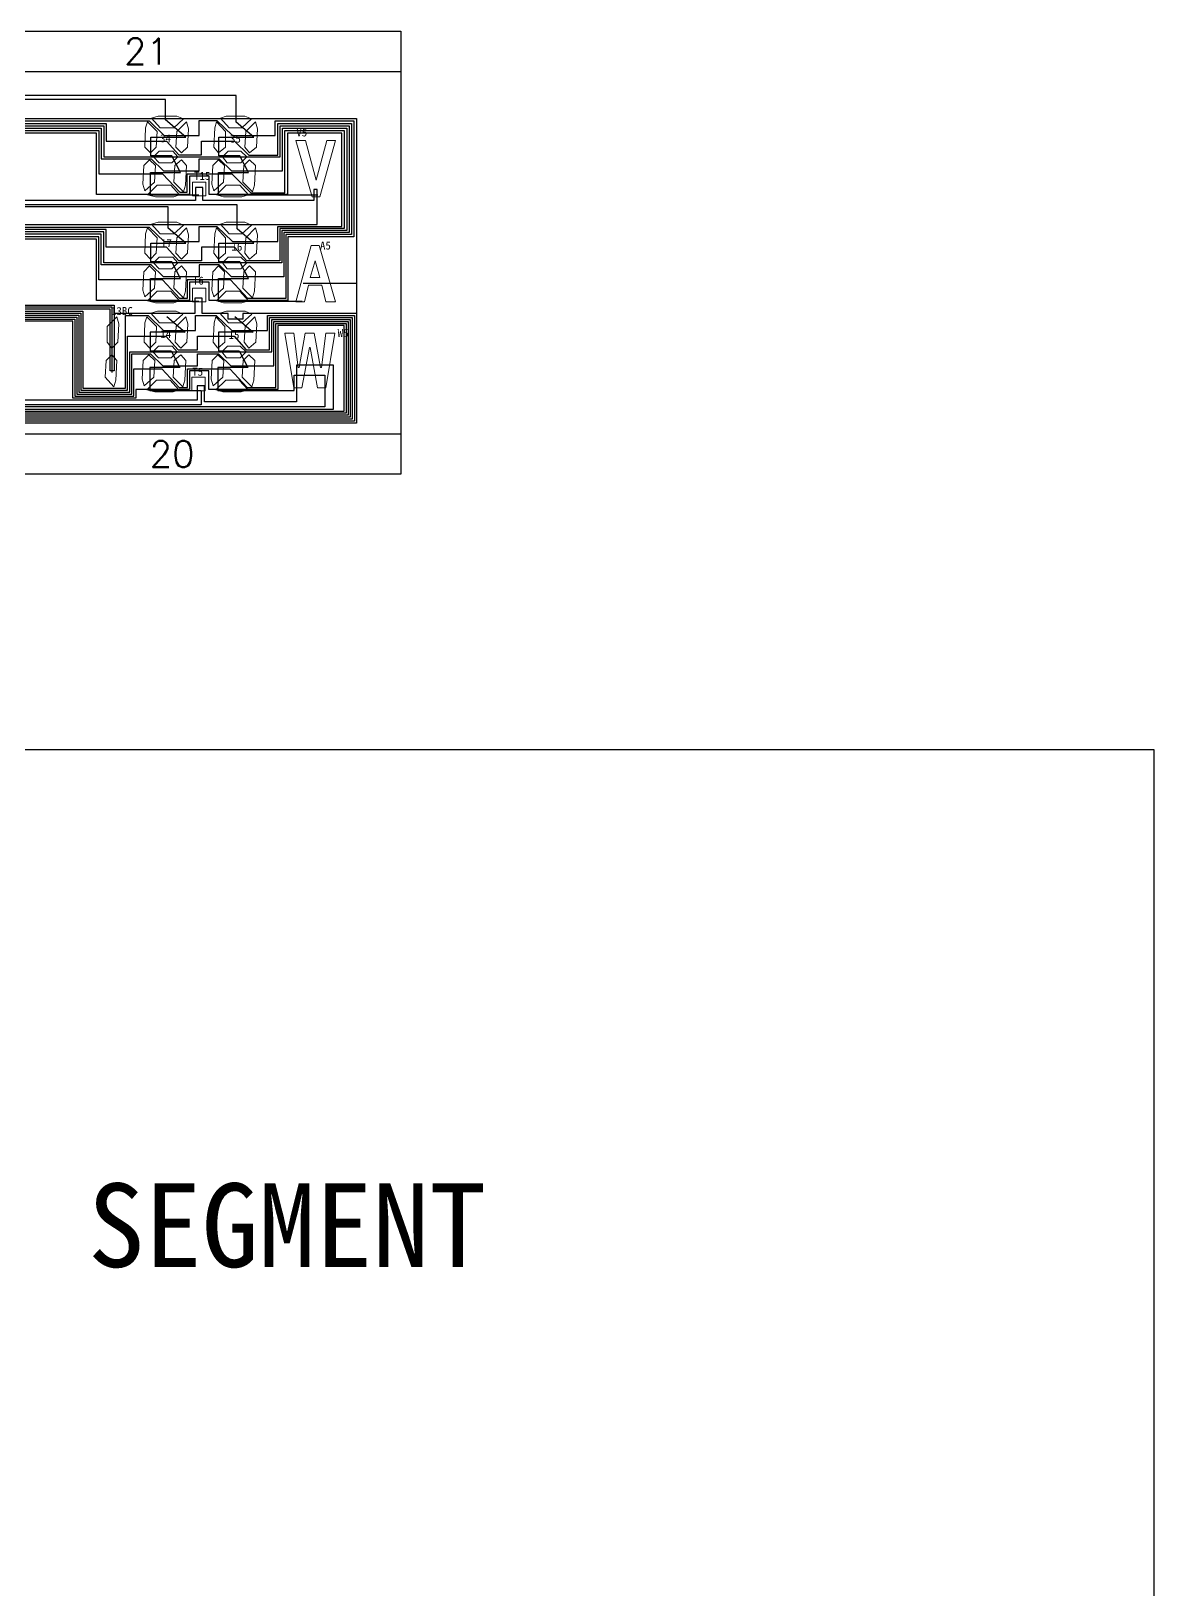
# Model space of a CAD drawing. Header units: millimetres. Extents: x 3718 to 70963, y 572 to 15149.
# Drawn here: x 4191 to 4246.7, y 651.9 to 729.3 of the extents above; entities that cross this region are included whole.
import ezdxf
from ezdxf.enums import TextEntityAlignment as Align

# ---------------------------------------------------------------- set-up
doc = ezdxf.new("R2010")
doc.units = ezdxf.units.MM
doc.header["$LTSCALE"] = 3
for name, color, linetype in [('COM', 1, 'Continuous'), ('DWG', 7, 'Continuous'), ('SEG', 3, 'Continuous'), ('TEXT', 40, 'Continuous')]:
    doc.layers.add(name, color=color, linetype=linetype)
doc.styles.add('romans', font='romans.shx')
doc.styles.add('黑体', font='SIMHEI.TTF')

msp = doc.modelspace()

# ---------------------------------------------------------------- linework, layer by layer
at = {"linetype": 'ByBlock'}
msp.add_lwpolyline([(4246.716, 574.488), (4080.741, 574.488), (4080.741, 693.634), (4246.716, 693.634)], close=True, dxfattribs=at)
at = {"layer": 'COM', "color": 5}
for points in [[(4120.117, 724.965), (4207.105, 724.965), (4207.105, 709.839), (4185.949, 709.839), (4185.949, 707.503)], [(4207.105, 715.279), (4201.47, 715.279), (4201.47, 715.003), (4200.746, 715.003), (4200.746, 715.279), (4199.445, 715.279), (4199.445, 716.04), (4199.082, 716.04), (4199.082, 715.279), (4195.071, 715.279)], [(4207.105, 716.773), (4204.47, 716.773)], [(4186.415, 715.697), (4195.071, 715.697), (4195.071, 712.435), (4194.871, 712.435), (4194.871, 715.501), (4181.947, 715.501)]]:
    msp.add_lwpolyline(points, dxfattribs=at)
at = {"layer": 'COM', "color": 150}
for points in [[(4183.393, 724.845), (4196.817, 724.845), (4197.566, 724.123), (4199.295, 724.123), (4199.295, 724.865), (4200.177, 724.865), (4200.947, 724.123), (4203.08, 724.123), (4203.08, 724.845), (4206.985, 724.845), (4206.985, 719.097), (4203.706, 719.097), (4203.706, 715.933), (4199.792, 715.933), (4199.792, 716.834), (4198.814, 716.834), (4198.814, 715.933), (4194.198, 715.933), (4194.198, 718.977), (4183.993, 718.977)], [(4183.342, 715.401), (4193.517, 715.401), (4193.517, 711.574), (4195.646, 711.574), (4195.646, 715.179), (4196.765, 715.179), (4197.534, 714.436), (4199.111, 714.436), (4199.111, 715.179), (4200.145, 715.179), (4200.915, 714.436), (4202.699, 714.436), (4202.699, 715.179), (4207.005, 715.179), (4207.005, 709.939), (4183.409, 709.939)]]:
    msp.add_lwpolyline(points, dxfattribs=at)
at = {"layer": 'COM', "color": 8}
for points in [[(4183.513, 724.725), (4194.678, 724.725), (4194.678, 723.84), (4197.679, 723.84), (4198.29, 723.168), (4199.415, 723.168), (4199.415, 723.84), (4201.053, 723.84), (4201.758, 723.153), (4203.2, 723.153), (4203.2, 724.725), (4206.865, 724.725), (4206.865, 719.197), (4203.606, 719.197), (4203.606, 716.033), (4201.716, 716.033), (4200.858, 716.954), (4198.694, 716.954), (4198.694, 716.033), (4198.335, 716.033), (4197.477, 716.954), (4194.318, 716.954), (4194.318, 719.097), (4183.873, 719.097)], [(4183.442, 715.301), (4193.417, 715.301), (4193.417, 711.474), (4195.746, 711.474), (4195.746, 714.154), (4197.647, 714.154), (4198.258, 713.482), (4199.211, 713.482), (4199.211, 714.154), (4201.028, 714.154), (4201.639, 713.482), (4202.799, 713.482), (4202.799, 715.079), (4206.905, 715.079), (4206.905, 710.039), (4180.869, 710.039)]]:
    msp.add_lwpolyline(points, dxfattribs=at)
at = {"layer": 'COM', "color": 11}
for points in [[(4183.633, 724.605), (4194.558, 724.605), (4194.558, 723.068), (4203.32, 723.068), (4203.32, 724.605), (4206.745, 724.605), (4206.745, 719.297), (4203.506, 719.297), (4203.506, 717.101), (4200.906, 717.101), (4200.298, 717.7), (4199.298, 717.7), (4199.298, 717.101), (4197.525, 717.101), (4196.917, 717.7), (4194.438, 717.7), (4194.438, 719.217), (4183.753, 719.217)], [(4183.542, 715.201), (4193.317, 715.201), (4193.317, 711.374), (4195.846, 711.374), (4195.846, 713.382), (4202.899, 713.382), (4202.899, 714.979), (4206.805, 714.979), (4206.805, 710.139), (4178.329, 710.139)]]:
    msp.add_lwpolyline(points, dxfattribs=at)
at = {"layer": 'COM', "color": 4}
for points in [[(4183.393, 719.577), (4196.817, 719.577), (4197.566, 718.855), (4199.295, 718.855), (4199.295, 719.597), (4200.177, 719.597), (4200.947, 718.855), (4203.206, 718.855), (4203.206, 719.597), (4206.385, 719.597), (4206.385, 724.245), (4203.68, 724.245), (4203.68, 721.2), (4199.792, 721.2), (4199.792, 722.102), (4198.814, 722.102), (4198.814, 721.2), (4194.198, 721.2), (4194.198, 724.245), (4183.993, 724.245)], [(4170.709, 710.439), (4206.505, 710.439), (4206.505, 714.679), (4203.199, 714.679), (4203.199, 711.514), (4199.774, 711.514), (4199.774, 712.436), (4198.821, 712.436), (4198.821, 711.514), (4196.146, 711.514), (4196.146, 711.074), (4193.017, 711.074), (4193.017, 714.901), (4183.842, 714.901)]]:
    msp.add_lwpolyline(points, dxfattribs=at)
at = {"layer": 'COM', "color": 6}
for points in [[(4183.873, 724.365), (4194.318, 724.365), (4194.318, 722.222), (4197.477, 722.222), (4198.335, 721.3), (4198.694, 721.3), (4198.694, 722.222), (4200.918, 722.222), (4201.859, 721.271), (4203.56, 721.271), (4203.56, 724.365), (4206.505, 724.365), (4206.505, 719.497), (4203.306, 719.497), (4203.306, 717.9), (4201.671, 717.9), (4201.06, 718.572), (4199.415, 718.572), (4199.415, 717.9), (4198.29, 717.9), (4197.679, 718.572), (4194.678, 718.572), (4194.678, 719.457), (4183.513, 719.457)], [(4183.742, 715.001), (4193.117, 715.001), (4193.117, 711.174), (4196.046, 711.174), (4196.046, 712.536), (4197.446, 712.536), (4198.303, 711.614), (4198.721, 711.614), (4198.721, 712.536), (4200.826, 712.536), (4201.684, 711.614), (4203.099, 711.614), (4203.099, 714.779), (4206.605, 714.779), (4206.605, 710.339), (4173.249, 710.339)]]:
    msp.add_lwpolyline(points, dxfattribs=at)
at = {"layer": 'COM', "color": 2}
for points in [[(4183.753, 724.485), (4194.438, 724.485), (4194.438, 722.968), (4196.917, 722.968), (4197.525, 722.369), (4199.298, 722.369), (4199.298, 722.968), (4200.298, 722.968), (4200.906, 722.369), (4203.44, 722.369), (4203.44, 724.485), (4206.625, 724.485), (4206.625, 719.397), (4203.406, 719.397), (4203.406, 717.8), (4194.558, 717.8), (4194.558, 719.337), (4183.633, 719.337)], [(4183.642, 715.101), (4193.217, 715.101), (4193.217, 711.274), (4195.946, 711.274), (4195.946, 713.282), (4196.885, 713.282), (4197.493, 712.683), (4199.221, 712.683), (4199.221, 713.282), (4200.266, 713.282), (4200.874, 712.683), (4202.999, 712.683), (4202.999, 714.879), (4206.705, 714.879), (4206.705, 710.239), (4175.789, 710.239)]]:
    msp.add_lwpolyline(points, dxfattribs=at)
at = {"layer": 'COM'}
for points in [[(4117.746, 719.697), (4205.162, 719.697), (4205.162, 721.447), (4204.991, 721.447), (4204.991, 720.9), (4199.474, 720.9), (4199.474, 721.534), (4199.118, 721.534), (4199.118, 720.9), (4185.917, 720.9)], [(4168.169, 710.539), (4205.968, 710.539), (4205.968, 712.716), (4204.132, 712.716), (4204.132, 710.903), (4199.559, 710.903), (4199.559, 711.697), (4199.203, 711.697), (4199.203, 710.974), (4186.337, 710.974)]]:
    msp.add_lwpolyline(points, dxfattribs=at)
at = {"layer": 'DWG'}
msp.add_lwpolyline([(4209.319, 707.303), (4114.319, 707.303), (4114.319, 729.303), (4209.319, 729.303)], close=True, dxfattribs=at)
for points in [[(4114.319, 727.303), (4209.319, 727.303)], [(4114.319, 709.303), (4209.319, 709.303)]]:
    msp.add_lwpolyline(points, dxfattribs=at)
at = {"layer": 'DWG', "lineweight": 0}
for points in [[(4196.735, 724.797), (4196.639, 724.508), (4196.591, 723.543), (4196.88, 723.254), (4197.169, 723.543), (4197.218, 724.315)], [(4197.362, 724.508), (4196.928, 724.99), (4197.266, 725.087), (4198.182, 725.087), (4198.52, 724.942), (4198.037, 724.508)], [(4198.664, 724.797), (4198.182, 724.315), (4198.134, 723.543), (4198.423, 723.254), (4198.713, 723.543), (4198.761, 724.46)], [(4200.164, 724.797), (4200.068, 724.508), (4200.02, 723.543), (4200.261, 723.254), (4200.598, 723.543), (4200.598, 724.315)], [(4201.418, 724.508), (4200.791, 724.508), (4200.357, 724.99), (4200.647, 725.087), (4201.563, 725.087), (4201.9, 724.942)], [(4202.093, 724.797), (4201.611, 724.315), (4201.563, 723.543), (4201.804, 723.254), (4202.142, 723.543), (4202.19, 724.46)], [(4205.636, 723.881), (4205.106, 721.904), (4204.576, 723.881), (4204.093, 723.881), (4204.913, 721.084), (4205.299, 721.084), (4206.07, 723.881)], [(4197.314, 723.351), (4197.989, 723.351), (4198.23, 723.061), (4197.941, 722.772), (4197.314, 722.772), (4197.025, 723.061)], [(4200.743, 723.351), (4201.37, 723.351), (4201.659, 723.061), (4201.37, 722.772), (4200.695, 722.772), (4200.454, 723.061)], [(4196.494, 721.711), (4196.591, 721.373), (4197.073, 721.807), (4197.121, 722.627), (4196.832, 722.917), (4196.543, 722.627)], [(4198.616, 721.663), (4198.664, 722.627), (4198.423, 722.917), (4198.086, 722.627), (4198.037, 721.807), (4198.52, 721.325)], [(4199.923, 721.711), (4200.02, 721.373), (4200.502, 721.807), (4200.55, 722.627), (4200.261, 722.917), (4199.971, 722.627)], [(4201.466, 721.807), (4201.949, 721.325), (4202.045, 721.663), (4202.093, 722.627), (4201.804, 722.917), (4201.515, 722.627)], [(4197.218, 721.663), (4196.735, 721.18), (4197.121, 721.084), (4198.037, 721.084), (4198.327, 721.18), (4197.893, 721.663)], [(4199.634, 721.132), (4199.634, 721.807), (4198.959, 721.807), (4198.959, 721.132)], [(4201.322, 721.663), (4200.647, 721.663), (4200.164, 721.18), (4200.502, 721.084), (4201.418, 721.084), (4201.756, 721.18)], [(4196.735, 719.529), (4196.639, 719.24), (4196.591, 718.276), (4196.88, 717.986), (4197.169, 718.276), (4197.218, 719.047)], [(4197.362, 719.24), (4196.928, 719.722), (4197.266, 719.819), (4198.182, 719.819), (4198.52, 719.674), (4198.037, 719.24)], [(4198.664, 719.529), (4198.182, 719.047), (4198.134, 718.276), (4198.423, 717.986), (4198.713, 718.276), (4198.761, 719.192)], [(4200.164, 719.529), (4200.068, 719.24), (4200.02, 718.276), (4200.261, 717.986), (4200.598, 718.276), (4200.598, 719.047)], [(4201.418, 719.24), (4200.791, 719.24), (4200.357, 719.722), (4200.647, 719.819), (4201.563, 719.819), (4201.9, 719.674)], [(4202.093, 719.529), (4201.611, 719.047), (4201.563, 718.276), (4201.804, 717.986), (4202.142, 718.276), (4202.19, 719.192)], [(4205.251, 718.666), (4204.865, 718.666), (4204.093, 715.869), (4204.527, 715.869), (4204.72, 716.689), (4205.395, 716.689), (4205.588, 715.869), (4206.07, 715.869)], [(4196.494, 716.443), (4196.591, 716.106), (4197.073, 716.54), (4197.121, 717.359), (4196.832, 717.649), (4196.543, 717.359)], [(4197.314, 718.083), (4197.989, 718.083), (4198.23, 717.793), (4197.941, 717.504), (4197.314, 717.504), (4197.025, 717.793)], [(4198.616, 716.395), (4198.664, 717.359), (4198.423, 717.649), (4198.086, 717.359), (4198.037, 716.54), (4198.52, 716.057)], [(4199.923, 716.443), (4200.02, 716.106), (4200.502, 716.54), (4200.55, 717.359), (4200.261, 717.649), (4199.971, 717.359)], [(4200.743, 718.083), (4201.37, 718.083), (4201.659, 717.793), (4201.37, 717.504), (4200.695, 717.504), (4200.454, 717.793)], [(4201.466, 716.54), (4201.949, 716.057), (4202.045, 716.395), (4202.093, 717.359), (4201.804, 717.649), (4201.515, 717.359)], [(4204.817, 717.074), (4205.058, 717.894), (4205.299, 717.074)], [(4197.218, 716.395), (4196.735, 715.913), (4197.121, 715.816), (4198.037, 715.816), (4198.327, 715.913), (4197.893, 716.395)], [(4199.634, 715.864), (4199.634, 716.54), (4198.959, 716.54), (4198.959, 715.864)], [(4201.322, 716.395), (4200.647, 716.395), (4200.164, 715.913), (4200.502, 715.816), (4201.418, 715.816), (4201.756, 715.913)], [(4197.331, 714.822), (4196.897, 715.304), (4197.234, 715.4), (4198.15, 715.4), (4198.488, 715.256), (4198.006, 714.822)], [(4200.759, 714.822), (4200.325, 715.304), (4200.663, 715.4), (4201.579, 715.4), (4201.917, 715.256), (4201.435, 714.822)], [(4195.204, 715.111), (4194.721, 714.629), (4194.721, 713.857), (4194.962, 713.568), (4195.252, 713.857), (4195.3, 714.774)], [(4196.704, 715.111), (4196.607, 714.822), (4196.559, 713.857), (4196.848, 713.568), (4197.138, 713.857), (4197.186, 714.629)], [(4198.633, 715.111), (4198.15, 714.629), (4198.102, 713.857), (4198.391, 713.568), (4198.681, 713.857), (4198.729, 714.774)], [(4200.133, 715.111), (4200.036, 714.822), (4199.988, 713.857), (4200.229, 713.568), (4200.567, 713.857), (4200.567, 714.629)], [(4202.061, 715.111), (4201.579, 714.629), (4201.531, 713.857), (4201.772, 713.568), (4202.11, 713.857), (4202.158, 714.774)], [(4205.017, 714.308), (4204.569, 714.308), (4204.262, 712.594), (4204.222, 712.594), (4203.997, 714.308), (4203.547, 714.308), (4203.997, 711.587), (4204.405, 711.587), (4204.773, 713.6), (4204.813, 713.6), (4205.181, 711.587), (4205.589, 711.587), (4206.039, 714.308), (4205.589, 714.308), (4205.366, 712.594), (4205.324, 712.594)], [(4194.625, 712.121), (4195.059, 711.639), (4195.155, 711.977), (4195.204, 712.941), (4194.962, 713.23), (4194.673, 712.941)], [(4196.462, 712.025), (4196.559, 711.687), (4197.041, 712.121), (4197.089, 712.941), (4196.8, 713.23), (4196.511, 712.941)], [(4197.282, 713.664), (4197.957, 713.664), (4198.199, 713.375), (4197.909, 713.086), (4197.282, 713.086), (4196.993, 713.375)], [(4198.584, 711.977), (4198.633, 712.941), (4198.391, 713.23), (4198.054, 712.941), (4198.006, 712.121), (4198.488, 711.639)], [(4199.891, 712.025), (4199.988, 711.687), (4200.47, 712.121), (4200.518, 712.941), (4200.229, 713.23), (4199.94, 712.941)], [(4200.711, 713.664), (4201.338, 713.664), (4201.627, 713.375), (4201.338, 713.086), (4200.663, 713.086), (4200.422, 713.375)], [(4201.435, 712.121), (4201.917, 711.639), (4202.013, 711.977), (4202.061, 712.941), (4201.772, 713.23), (4201.483, 712.941)], [(4197.186, 711.977), (4196.704, 711.494), (4197.089, 711.398), (4198.006, 711.398), (4198.295, 711.494), (4197.861, 711.977)], [(4199.602, 711.446), (4199.602, 712.121), (4198.927, 712.121), (4198.927, 711.446)], [(4201.29, 711.977), (4200.615, 711.977), (4200.133, 711.494), (4200.47, 711.398), (4201.386, 711.398), (4201.724, 711.494)]]:
    msp.add_lwpolyline(points, close=True, dxfattribs=at)
at = {"layer": 'SEG'}
for points in [[(4199.288, 715.883), (4196.881, 715.883), (4196.881, 717.015), (4198.374, 717.015), (4197.943, 717.85), (4196.901, 717.85), (4196.901, 718.778), (4198.628, 718.778), (4197.759, 719.515), (4197.759, 720.578), (4116.142, 720.578), (4116.142, 725.957), (4143.513, 725.957), (4143.513, 726.219), (4158.009, 726.219), (4158.009, 729.103)], [(4204.406, 715.883), (4200.262, 715.883), (4200.262, 717.015), (4201.755, 717.015), (4201.323, 717.85), (4200.282, 717.85), (4200.282, 718.778), (4202.009, 718.778), (4201.181, 719.48), (4201.181, 720.678), (4116.262, 720.678), (4116.262, 725.857), (4143.613, 725.857), (4143.613, 726.119), (4160.549, 726.119), (4160.549, 729.103)], [(4199.288, 721.151), (4196.881, 721.151), (4196.881, 722.283), (4198.374, 722.283), (4197.943, 723.118), (4196.901, 723.118), (4196.901, 724.046), (4198.628, 724.046), (4197.629, 724.894), (4197.629, 725.906), (4183.409, 725.906), (4183.409, 729.103)], [(4205.196, 721.151), (4200.262, 721.151), (4200.262, 722.283), (4201.755, 722.283), (4201.323, 723.118), (4200.282, 723.118), (4200.282, 724.046), (4202.009, 724.046), (4201.135, 724.787), (4201.135, 726.106), (4185.949, 726.106), (4185.949, 729.103)], [(4194.971, 712.35), (4194.971, 715.597), (4175.624, 715.597), (4175.624, 712.318), (4165.603, 712.318), (4165.603, 711.039), (4155.469, 711.039), (4155.469, 707.503)], [(4197.692, 715.126), (4198.597, 714.36), (4196.869, 714.36), (4196.869, 713.432), (4197.911, 713.432), (4198.342, 712.597), (4196.849, 712.597), (4196.849, 711.465), (4199.39, 711.465), (4199.39, 710.739), (4163.089, 710.739), (4163.089, 707.503)], [(4201.073, 715.126), (4201.977, 714.36), (4200.25, 714.36), (4200.25, 713.432), (4201.291, 713.432), (4201.723, 712.597), (4200.23, 712.597), (4200.23, 711.465), (4204.012, 711.465), (4204.012, 712.223), (4205.534, 712.223), (4205.534, 710.639), (4165.629, 710.639), (4165.629, 707.503)]]:
    msp.add_lwpolyline(points, dxfattribs=at)

# ---------------------------------------------------------------- texts
at = {"layer": 'DWG', "style": 'romans'}
for s, p in [('21', (4196.681, 728.303)), ('20', (4197.951, 708.303))]:
    msp.add_text(s, height=1.3, dxfattribs=at).set_placement(p, align=Align.MIDDLE)
at = {"layer": 'SEG', "linetype": 'ByBlock'}
msp.add_text('SEGMENT', height=4.1555, dxfattribs=at).set_placement((4193.768, 667.927))
at = {"layer": 'TEXT', "style": '黑体'}
for s, p in [('34', (4197.355, 723.784)), ('35', (4200.828, 723.768)), ('V5', (4204.123, 724.076)), ('T15', (4199.043, 721.92)), ('17', (4197.405, 718.577)), ('16', (4200.901, 718.403)), ('A5', (4205.298, 718.459)), ('T6', (4198.987, 716.717)), ('13BC', (4194.918, 715.205)), ('W5', (4206.176, 714.112)), ('14', (4197.366, 714.061)), ('15', (4200.757, 714.022)), ('T5', (4198.954, 712.19))]:
    msp.add_text(s, height=0.3975, dxfattribs=at).set_placement(p)

doc.saveas('drawing.dxf')
